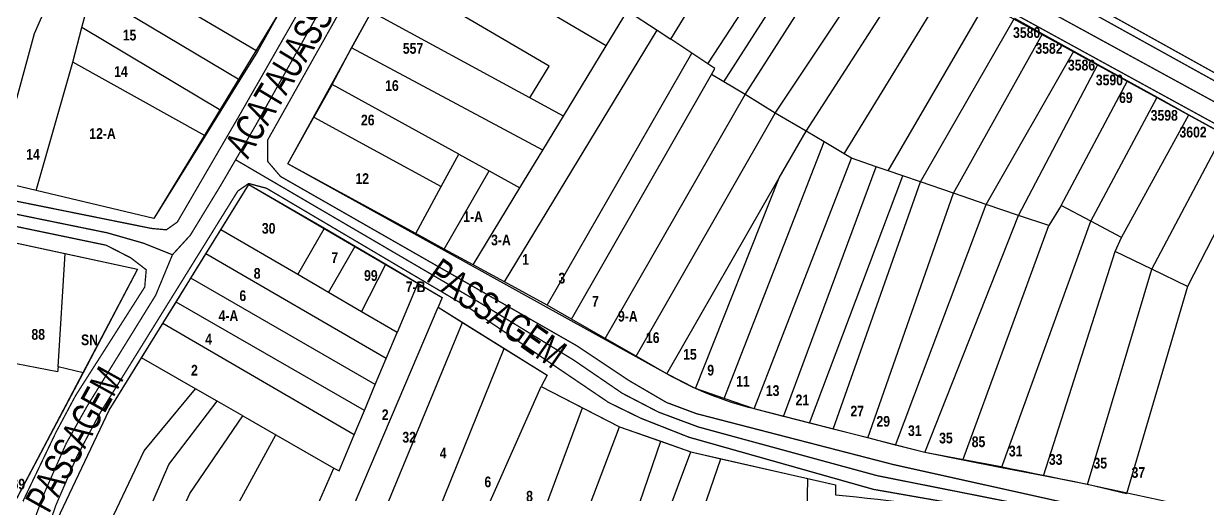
# Model space of a CAD drawing. Extents: x 203136 to 205923, y 4839890 to 4842982.
# Drawn here: x 205093.5 to 205260, y 4840094.1 to 4840160.3 of the extents above; entities that cross this region are included whole.
import ezdxf
from ezdxf.enums import TextEntityAlignment as Align

# ---------------------------------------------------------------- set-up
doc = ezdxf.new("R2010")
doc.units = 0
doc.header["$LTSCALE"] = 1.5
doc.header["$MEASUREMENT"] = 0
doc.linetypes.add('TRACO_25', pattern=[8, 3, -1, 1, -1, 1, -1])
for name, color, linetype in [('CD_MALHA_LOTES', 40, 'CONTINUOUS'), ('HD-CANAIS', 7, 'CONTINUOUS'), ('RU-QUADRAS', 210, 'CONTINUOUS'), ('SV-EIXO-RUA-N-PAV', 6, 'CONTINUOUS'), ('SV-EIXO-RUA-PAV', 20, 'CONTINUOUS'), ('SV-RUA-NAO-PAV-S-GUIA-C-GUIA', 7, 'CONTINUOUS'), ('SV-RUA-PAVIM-S-GUIA-C-GUIA', 7, 'CONTINUOUS'), ('SV-TXT-RUA-N-PAV-S-GUIA-C-GUIA', 7, 'CONTINUOUS'), ('Th_NmrPort', 1, 'CONTINUOUS')]:
    doc.layers.add(name, color=color, linetype=linetype)
doc.styles.add('ARIAL', font='ARIAL.TTF')
doc.styles.get("Standard").update_dxf_attribs({"font": 'swisscbo.ttf'})

msp = doc.modelspace()

# ---------------------------------------------------------------- linework, layer by layer
at = {"layer": 'CD_MALHA_LOTES', "linetype": 'Continuous', "flags": 128}
for points in [[(205189.76, 4840154.63), (205204.19, 4840176.74)], [(205192.01, 4840152.07), (205206.87, 4840175.3)], [(205126.4, 4840156.32), (205095.67, 4840174.5)], [(205175.46, 4840157.14), (205147.04, 4840173.88)], [(205195, 4840150.31), (205209.93, 4840173.66)], [(205199.26, 4840147.68), (205214.81, 4840171.04)], [(205167.44, 4840154.3), (205143.48, 4840168.36)], [(205203.58, 4840145.16), (205218.84, 4840168.81)], [(205095.03, 4840158.86), (205098.75, 4840167.37)], [(205208.94, 4840141.96), (205223.73, 4840166.1)], [(205101.71, 4840159.71), (205103.04, 4840164.82)], [(205103.04, 4840164.82), (205123.95, 4840152.37)], [(205215.13, 4840139.57), (205228.92, 4840163.22)], [(205129.62, 4840162.04), (205126.4, 4840156.32)], [(205139.65, 4840156.86), (205142.44, 4840161.92)], [(205164.74, 4840149.83), (205142.44, 4840161.92)], [(205175.46, 4840157.14), (205178.46, 4840162.08)], [(205178.46, 4840162.08), (205182.63, 4840159.33)], [(205184.55, 4840158.06), (205187.25, 4840162.45)], [(205219.68, 4840138.01), (205232.92, 4840161.01)], [(205232.92, 4840161.01), (205236.86, 4840158.82)], [(205089.38, 4840138.19), (205095.03, 4840158.86)], [(205100.44, 4840154.86), (205101.71, 4840159.71)], [(205121.27, 4840148.05), (205101.71, 4840159.71)], [(205161.16, 4840123.97), (205182.63, 4840159.33)], [(205182.63, 4840159.33), (205184.55, 4840158.06)], [(205224.34, 4840136.41), (205236.86, 4840158.82)], [(205236.86, 4840158.82), (205241.24, 4840156.4)], [(205136.9, 4840151.72), (205139.65, 4840156.86)], [(205166.55, 4840142.48), (205139.65, 4840156.86)], [(205169.46, 4840147.26), (205175.46, 4840157.14)], [(205187.5, 4840156.12), (205184.55, 4840158.06)], [(205095.29, 4840136.78), (205100.44, 4840154.86)], [(205119.05, 4840144.49), (205100.44, 4840154.86)], [(205126.4, 4840156.32), (205123.95, 4840152.37)], [(205167.18, 4840120.65), (205187.5, 4840156.12)], [(205189.76, 4840154.63), (205187.5, 4840156.12)], [(205228.9, 4840134.84), (205241.24, 4840156.4)], [(205241.24, 4840156.4), (205244.62, 4840154.53)], [(205164.74, 4840149.83), (205167.44, 4840154.3)], [(205190.76, 4840153.97), (205189.76, 4840154.63)], [(205190.26, 4840153.09), (205190.76, 4840153.97)], [(205233.45, 4840133.27), (205244.62, 4840154.53)], [(205244.62, 4840154.53), (205248.81, 4840152.21)], [(205123.95, 4840152.37), (205121.27, 4840148.05)], [(205136.9, 4840151.72), (205134.34, 4840147.12)], [(205154.73, 4840141.9), (205136.9, 4840151.72)], [(205170.57, 4840118.72), (205190.26, 4840153.09)], [(205192.01, 4840152.07), (205190.26, 4840153.09)], [(205195, 4840150.31), (205192.01, 4840152.07)], [(205239.48, 4840134.71), (205248.81, 4840152.21)], [(205248.81, 4840152.21), (205252.98, 4840149.91)], [(205175.34, 4840115.98), (205195, 4840150.31)], [(205199.26, 4840147.68), (205195, 4840150.31)], [(205243.66, 4840132.49), (205252.98, 4840149.91)], [(205252.98, 4840149.91), (205257.45, 4840147.44)], [(205169.46, 4840147.26), (205164.74, 4840149.83)], [(205121.27, 4840148.05), (205119.05, 4840144.49)], [(205148.67, 4840130.75), (205130.67, 4840140.53), (205134.34, 4840147.12)], [(205134.34, 4840147.12), (205152.27, 4840137.38)], [(205166.55, 4840142.48), (205169.46, 4840147.26)], [(205179.68, 4840113.5), (205199.26, 4840147.68)], [(205203.58, 4840145.16), (205199.26, 4840147.68)], [(205247.94, 4840130.21), (205257.45, 4840147.44)], [(205257.45, 4840147.44), (205262.33, 4840144.75)], [(205199.8, 4840138.57), (205203.58, 4840145.16)], [(205206.11, 4840143.65), (205203.58, 4840145.16)], [(205119.05, 4840144.49), (205111.81, 4840132.84)], [(205192.07, 4840107.56), (205206.11, 4840143.65)], [(205208.94, 4840141.96), (205206.11, 4840143.65)], [(205252.21, 4840125.74), (205262.33, 4840144.75)], [(205152.27, 4840137.38), (205154.73, 4840141.9)], [(205154.73, 4840141.9), (205159, 4840139.56)], [(205163.33, 4840137.18), (205166.55, 4840142.48)], [(205209.97, 4840141.34), (205208.94, 4840141.96)], [(205266.94, 4840142.2), (205257.26, 4840123.28)], [(205196.29, 4840106.08), (205209.97, 4840141.34)], [(205200.42, 4840105.03), (205213.46, 4840140.14)], [(205213.46, 4840140.14), (205209.97, 4840141.34)], [(205215.13, 4840139.57), (205213.46, 4840140.14)], [(205095.29, 4840136.78), (205089.38, 4840138.19)], [(205152.69, 4840128.57), (205159, 4840139.56)], [(205159, 4840139.56), (205163.33, 4840137.18)], [(205184.02, 4840111.01), (205199.8, 4840138.57)], [(205188.05, 4840108.96), (205199.8, 4840138.57)], [(205204.06, 4840104.1), (205217.18, 4840138.87)], [(205217.18, 4840138.87), (205215.13, 4840139.57)], [(205219.68, 4840138.01), (205217.18, 4840138.87)], [(205111.81, 4840132.84), (205095.29, 4840136.78)], [(205121.26, 4840131.28), (205125.2, 4840137.65), (205135.84, 4840131.48)], [(205148.67, 4840130.75), (205152.27, 4840137.38)], [(205156.76, 4840126.36), (205163.33, 4840137.18)], [(205207.4, 4840103.24), (205219.68, 4840138.01)], [(205224.34, 4840136.41), (205219.68, 4840138.01)], [(205212.26, 4840102), (205224.34, 4840136.41)], [(205228.9, 4840134.84), (205224.34, 4840136.41)], [(205216.16, 4840101), (205228.9, 4840134.84)], [(205220.29, 4840099.95), (205233.45, 4840133.27)], [(205233.45, 4840133.27), (205228.9, 4840134.84)], [(205237.72, 4840131.89), (205233.45, 4840133.27)], [(205239.48, 4840134.71), (205237.72, 4840131.89)], [(205243.66, 4840132.49), (205239.48, 4840134.71)], [(205225.64, 4840098.9), (205237.72, 4840131.89)], [(205231.1, 4840097.82), (205243.66, 4840132.49)], [(205247.94, 4840130.21), (205243.66, 4840132.49)], [(205119.16, 4840127.88), (205121.26, 4840131.28)], [(205132.07, 4840124.99), (205121.26, 4840131.28)], [(205132.07, 4840124.99), (205135.84, 4840131.48)], [(205135.84, 4840131.48), (205140.16, 4840128.97)], [(205152.69, 4840128.57), (205148.67, 4840130.75)], [(205247.09, 4840128.24), (205247.94, 4840130.21)], [(205091.97, 4840129.53), (205099.36, 4840127.94)], [(205136.38, 4840122.47), (205140.16, 4840128.97)], [(205140.16, 4840128.97), (205144.48, 4840126.45)], [(205156.76, 4840126.36), (205152.69, 4840128.57)], [(205236.97, 4840096.67), (205247.09, 4840128.24)], [(205252.21, 4840125.74), (205247.09, 4840128.24)], [(205098.37, 4840111.98), (205099.36, 4840127.94)], [(205099.36, 4840127.94), (205109.55, 4840125.75)], [(205117.05, 4840124.48), (205119.16, 4840127.88)], [(205144.51, 4840113.15), (205119.16, 4840127.88)], [(205109.55, 4840125.75), (205101.87, 4840111.17)], [(205136.38, 4840122.47), (205132.07, 4840124.99)], [(205141.03, 4840119.75), (205144.48, 4840126.45)], [(205144.48, 4840126.45), (205148.97, 4840123.77)], [(205161.16, 4840123.97), (205156.76, 4840126.36)], [(205243.18, 4840095.44), (205252.21, 4840125.74)], [(205257.26, 4840123.28), (205252.21, 4840125.74)], [(205114.95, 4840121.09), (205117.05, 4840124.48)], [(205142.98, 4840109.5), (205117.05, 4840124.48)], [(205148.97, 4840123.77), (205146.05, 4840116.81)], [(205148.97, 4840123.77), (205152.4, 4840121.77), (205151.82, 4840120.39)], [(205167.18, 4840120.65), (205161.16, 4840123.97)], [(205257.26, 4840123.28), (205248.66, 4840094.14)], [(205141.03, 4840119.75), (205136.38, 4840122.47)], [(205113.1, 4840118.11), (205114.95, 4840121.09)], [(205141.45, 4840105.84), (205114.95, 4840121.09)], [(205138.58, 4840089.22), (205151.82, 4840120.39)], [(205151.82, 4840120.39), (205155.26, 4840118.24)], [(205170.57, 4840118.72), (205167.18, 4840120.65)], [(205146.05, 4840116.81), (205141.03, 4840119.75)], [(205142.86, 4840088.27), (205155.26, 4840118.24)], [(205155.26, 4840118.24), (205161.12, 4840114.58)], [(205175.34, 4840115.98), (205170.57, 4840118.72)], [(205110.1, 4840113.25), (205113.1, 4840118.11)], [(205140.02, 4840102.44), (205113.1, 4840118.11)], [(205144.51, 4840113.15), (205146.05, 4840116.81)], [(205179.68, 4840113.5), (205175.34, 4840115.98)], [(205096.55, 4840086.94), (205105.56, 4840105.93), (205110.1, 4840113.25)], [(205117.7, 4840108.9), (205110.1, 4840113.25)], [(205149.86, 4840086.74), (205161.12, 4840114.58)], [(205161.12, 4840114.58), (205167.15, 4840110.82)], [(205184.02, 4840111.01), (205179.68, 4840113.5)], [(205098.26, 4840111.32), (205091, 4840112.71)], [(205098.37, 4840111.98), (205098.26, 4840111.32)], [(205101.87, 4840111.17), (205098.37, 4840111.98)], [(205142.98, 4840109.5), (205144.51, 4840113.15)], [(205101.87, 4840111.17), (205090.89, 4840090.35)], [(205167.15, 4840110.82), (205166.31, 4840109.22)], [(205188.05, 4840108.96), (205184.02, 4840111.01)], [(205103.21, 4840084.87), (205110.45, 4840100.17), (205117.7, 4840108.9)], [(205120.72, 4840107.17), (205117.7, 4840108.9)], [(205141.45, 4840105.84), (205142.98, 4840109.5)], [(205156.05, 4840086.09), (205166.31, 4840109.22)], [(205166.31, 4840109.22), (205172.12, 4840106.24)], [(205192.07, 4840107.56), (205188.05, 4840108.96)], [(205107.6, 4840083.59), (205113.96, 4840098.25), (205120.72, 4840107.17)], [(205124.36, 4840105.09), (205120.72, 4840107.17)], [(205196.29, 4840106.08), (205192.07, 4840107.56)], [(205111.5, 4840082.41), (205116.9, 4840094.18), (205124.36, 4840105.09)], [(205124.36, 4840105.09), (205129, 4840102.44)], [(205140.02, 4840102.44), (205141.45, 4840105.84)], [(205163.51, 4840083.05), (205172.12, 4840106.24)], [(205172.12, 4840106.24), (205177.33, 4840103.57)], [(205200.42, 4840105.03), (205196.29, 4840106.08)], [(205204.06, 4840104.1), (205200.42, 4840105.03)], [(205168.73, 4840080.83), (205177.33, 4840103.57)], [(205177.33, 4840103.57), (205183.17, 4840101.54)], [(205207.4, 4840103.24), (205204.06, 4840104.1)], [(205212.26, 4840102), (205207.4, 4840103.24)], [(205121.41, 4840088.51), (205129, 4840102.44)], [(205129, 4840102.44), (205137.17, 4840097.76)], [(205137.89, 4840097.36), (205140.02, 4840102.44)], [(205216.16, 4840101), (205212.26, 4840102)], [(205176.05, 4840080.73), (205183.17, 4840101.54)], [(205179.71, 4840079.63), (205187.39, 4840100.07)], [(205183.17, 4840101.54), (205187.39, 4840100.07)], [(205187.39, 4840100.07), (205191.61, 4840099.05)], [(205220.29, 4840099.95), (205216.16, 4840101)], [(205225.64, 4840098.9), (205220.29, 4840099.95)], [(205184.32, 4840077.98), (205191.61, 4840099.05)], [(205191.61, 4840099.05), (205203.85, 4840096.3)], [(205231.1, 4840097.82), (205225.64, 4840098.9)], [(205133.85, 4840090.26), (205137.17, 4840097.76)], [(205137.17, 4840097.76), (205137.89, 4840097.36)], [(205236.97, 4840096.67), (205231.1, 4840097.82)], [(205243.18, 4840095.44), (205236.97, 4840096.67)], [(205203.5, 4840078.92), (205203.85, 4840096.3)], [(205203.85, 4840096.3), (205207.75, 4840095.42), (205207.72, 4840094.01)], [(205248.66, 4840094.14), (205243.18, 4840095.44)]]:
    msp.add_lwpolyline(points, dxfattribs=at)
at = {"layer": 'HD-CANAIS', "linetype": 'Continuous', "const_width": 0.18}
msp.add_lwpolyline([(205274.94, 4840145.64), (205217.28, 4840177.65)], dxfattribs=at)
at = {"layer": 'RU-QUADRAS', "color": 6, "linetype": 'Continuous'}
for points in [[(205019.9, 4840151.01), (205023.16, 4840159.84), (205032.79, 4840173.6), (205034.26, 4840173.08), (205037.92, 4840180.85), (205040.22, 4840180.03), (205048.21, 4840194.65), (205049.77, 4840194), (205060.35, 4840209.15), (205088.3, 4840192.78), (205087.55, 4840191.51), (205099.77, 4840184.39), (205100.73, 4840186.12), (205133.66, 4840166.64), (205130.53, 4840161.39), (205129.62, 4840162.04), (205111.81, 4840132.84), (205069.79, 4840142.85), (205069.55, 4840141.73), (205050.68, 4840146.34), (205050.26, 4840145.04)], [(205058.04, 4840092.75), (205065.76, 4840135.17), (205109.55, 4840125.75), (205090.89, 4840090.35)]]:
    msp.add_lwpolyline(points, close=True, dxfattribs=at)
msp.add_lwpolyline([(205198.06, 4840180.03), (205266.94, 4840142.2)], dxfattribs=at)
for points in [[(205275.71, 4840087.98, 0.0154469432), (205220.29, 4840099.95), (205196.29, 4840106.08, -0.0672656986), (205184.02, 4840111.01), (205130.67, 4840140.53), (205142.44, 4840161.92)], [(205263.12, 4840047.36, -0.0125083455), (205211.21, 4840058.07), (205121.14, 4840075.19), (205110.43, 4840077.75), (205111.5, 4840082.41), (205096.55, 4840086.94), (205105.56, 4840105.93), (205125.2, 4840137.65), (205152.4, 4840121.77), (205151.82, 4840120.39), (205167.15, 4840110.82), (205166.31, 4840109.22), (205177.33, 4840103.57), (205187.39, 4840100.07), (205207.75, 4840095.42), (205207.72, 4840094.01, -0.0352980707), (205255, 4840086.12), (205254.69, 4840084.24), (205262.92, 4840081.59)]]:
    msp.add_lwpolyline(points, format="xyb", dxfattribs=at)
at = {"layer": 'SV-EIXO-RUA-N-PAV', "const_width": 0.18}
for points in [[(205159.480425, 4840205.341826), (205157.080145, 4840198.619987), (205141.034658, 4840171.996363), (205135.923873, 4840163.379342), (205126.05887, 4840145.788734), (205121.245223, 4840137.528279), (205116.966427, 4840130.515807), (205114.445006, 4840127.75782), (205112.093353, 4840122.077069), (205102.46606, 4840106.507003), (205099.494674, 4840101.217935), (205096.404432, 4840094.205463), (205093.076479, 4840085.291303)], [(205123.335479, 4840141.115261), (205129.309236, 4840137.625124), (205157.471378, 4840121.150437), (205170.875633, 4840112.962616), (205177.742837, 4840108.274428), (205182.82721, 4840105.633196), (205188.406814, 4840103.553225), (205213.630584, 4840096.68602), (205247.570422, 4840089.950878)], [(205067.728247, 4840138.517657), (205105.274175, 4840130.845031), (205110.358992, 4840129.392226), (205114.445006, 4840127.75782)]]:
    msp.add_lwpolyline(points, dxfattribs=at)
at = {"layer": 'SV-EIXO-RUA-PAV', "const_width": 0.18}
msp.add_lwpolyline([(205299.827513, 4840137.063894), (205289.395897, 4840136.063602), (205284.394438, 4840136.778096), (205281.536461, 4840138.064186), (205229.730113, 4840166.360545), (205165.429742, 4840203.047353), (205159.480425, 4840205.341826), (205088.510998, 4840244.672077), (205082.603441, 4840248.834219), (204984.168889, 4840316.031988), (204929.885635, 4840353.493869), (204919.308185, 4840360.584248), (204913.845106, 4840364.768733), (204903.848834, 4840372.440291), (204883.391348, 4840386.156105), (204876.068498, 4840391.154241), (204856.599015, 4840403.882052), (204851.949587, 4840410.507488), (204846.021565, 4840420.619996)], dxfattribs=at)
at = {"layer": 'SV-RUA-NAO-PAV-S-GUIA-C-GUIA', "linetype": 'TRACO_25', "const_width": 0.18, "flags": 128}
msp.add_lwpolyline([(205123.83, 4840147.3), (205115.13, 4840132.35), (205113.59, 4840131.27), (205111.51, 4840131.46), (205063.86, 4840141.06), (205054.83, 4840142.85), (205042.17, 4840145.13), (205027.23, 4840147.41), (205019.25, 4840148.99), (205018.22, 4840150.08), (205018.1, 4840152.12), (205019.02, 4840155.36), (205038.03, 4840182.04), (205058.81, 4840209.75), (205060.69, 4840210.73), (205063.44, 4840209.44), (205099.78, 4840187.69), (205133.77, 4840168.18), (205134.62, 4840166.37), (205133.89, 4840164.87)], close=True, dxfattribs=at)
at = {"layer": 'SV-RUA-NAO-PAV-S-GUIA-C-GUIA', "linetype": 'TRACO_25', "const_width": 0.18}
for points in [[(205164.56, 4840201.49), (205162.74, 4840200.92), (205161.13, 4840199.13), (205140.43, 4840166.3), (205127.85, 4840143.91), (205127.86, 4840140.87), (205129.65, 4840138.77), (205171.44, 4840114.9), (205178.73, 4840110.04), (205183.95, 4840106.99), (205188.15, 4840105.42), (205215.82, 4840098.27), (205247.88, 4840091.15)], [(205090.27, 4840089.09), (205091.89, 4840090.11), (205093.1, 4840092.44), (205095.71, 4840097.89), (205098.11, 4840102.89), (205100.82, 4840107.95), (205110.55, 4840123.22), (205110.76, 4840125.65), (205108.58, 4840127.33), (205105.13, 4840129.1), (205067.21, 4840136.99), (205064.82, 4840136.14), (205063.8, 4840133.27), (205056.85, 4840093.08), (205056.83, 4840091.42), (205057.22, 4840090.72)], [(205247.22, 4840088.79), (205213.07, 4840094.77), (205187.09, 4840102.11), (205180.35, 4840104.77), (205175.82, 4840106.98), (205156.31, 4840120.2), (205127.68, 4840137.11), (205125.18, 4840137.78), (205123.65, 4840136.73), (205104.2, 4840105.4), (205100.97, 4840099.32), (205098.04, 4840092.51), (205096.35, 4840087.6)]]:
    msp.add_lwpolyline(points, dxfattribs=at)
at = {"layer": 'SV-RUA-PAVIM-S-GUIA-C-GUIA', "linetype": 'Continuous', "const_width": 0.18}
for points in [[(205089.18, 4840259.9), (205097.24, 4840255.25), (205105.52, 4840250.78), (205125.27, 4840239.45), (205214.69, 4840189.73), (205287.29, 4840149.3), (205289.46, 4840147.23), (205290.28, 4840144.4), (205289.76, 4840142.05), (205287.95, 4840139.98), (205285.49, 4840139.34), (205282.57, 4840140.3), (205239.5, 4840164.14), (205161.35, 4840207.56), (205100.4, 4840241.31), (205093.41, 4840244.99), (205086.91, 4840249.1), (205084.28, 4840250.96)], [(205164.56, 4840201.49), (205209.53, 4840174.42), (205271.83, 4840140.33), (205283.86, 4840133.81), (205292.84, 4840130.58), (205303.51, 4840126.76), (205320.15, 4840120.7)]]:
    msp.add_lwpolyline(points, dxfattribs=at)

# ---------------------------------------------------------------- texts
at = {"layer": 'SV-TXT-RUA-N-PAV-S-GUIA-C-GUIA', "style": 'ARIAL', "width": 0.7}
for s, rotation, p in [('ACATAUASSÚ', 59, (205125.05, 4840141.11)), ('PASSAGEM', 325, (205149.98, 4840124.2)), ('PASSAGEM', 61, (205097.06, 4840091.25))]:
    msp.add_text(s, height=4, rotation=rotation, dxfattribs=at).set_placement(p)
at = {"layer": 'Th_NmrPort', "color": 1}
for s, p in [('15', (205107.454482, 4840158.643568)), ('3580', (205232.708554, 4840159.007271)), ('557', (205146.858554, 4840156.777271)), ('3582', (205235.848554, 4840156.777271)), ('3586', (205240.428554, 4840154.427271)), ('14', (205106.241875, 4840153.518409)), ('16', (205144.368554, 4840151.547271)), ('3590', (205244.348554, 4840152.337271)), ('69', (205247.618554, 4840149.847271)), ('26', (205140.968554, 4840146.707271)), ('3598', (205252.068554, 4840147.367271)), ('12-A', (205102.751875, 4840144.808409)), ('3602', (205256.118554, 4840145.007271)), ('14', (205093.882652, 4840141.8805)), ('12', (205140.188554, 4840138.467271)), ('1-A', (205155.358554, 4840133.107271)), ('30', (205127.028554, 4840131.477271)), ('3-A', (205159.278554, 4840129.837271)), ('7', (205136.798435, 4840127.35919)), ('1', (205163.658554, 4840127.097271)), ('8', (205125.885574, 4840125.14519)), ('99', (205141.40481, 4840124.845574)), ('3', (205168.758554, 4840124.477271)), ('7-B', (205147.270733, 4840123.251017)), ('6', (205123.865574, 4840122.00519)), ('7', (205173.468554, 4840121.207271)), ('4-A', (205120.93919, 4840119.181565)), ('9-A', (205177.128554, 4840119.117271)), ('88', (205094.608644, 4840116.563387)), ('SN', (205101.585611, 4840115.794733)), ('4', (205119.05919, 4840115.891565)), ('16', (205181.058554, 4840116.107271)), ('15', (205186.288554, 4840113.757271)), ('2', (205117.065574, 4840111.52519)), ('9', (205189.688554, 4840111.537271)), ('11', (205193.738554, 4840109.967271)), ('13', (205197.928554, 4840108.657271)), ('21', (205202.108554, 4840107.347271)), ('27', (205209.828554, 4840105.777271)), ('2', (205143.897706, 4840105.263527)), ('29', (205213.488554, 4840104.337271)), ('31', (205217.928554, 4840103.027271)), ('32', (205146.794146, 4840102.103876)), ('35', (205222.308554, 4840101.987271)), ('85', (205226.888554, 4840101.467271)), ('4', (205152.054146, 4840099.873876)), ('31', (205232.118554, 4840100.157271)), ('33', (205237.748554, 4840098.977271)), ('35', (205244.018554, 4840098.457271)), ('6', (205158.334146, 4840095.823876)), ('37', (205249.378554, 4840097.147271)), ('69', (205091.812652, 4840095.5005)), ('8', (205164.204146, 4840093.803876))]:
    msp.add_text(s, height=1.5, dxfattribs=at).set_placement(p, align=Align.MIDDLE_LEFT)

doc.saveas('drawing.dxf')
